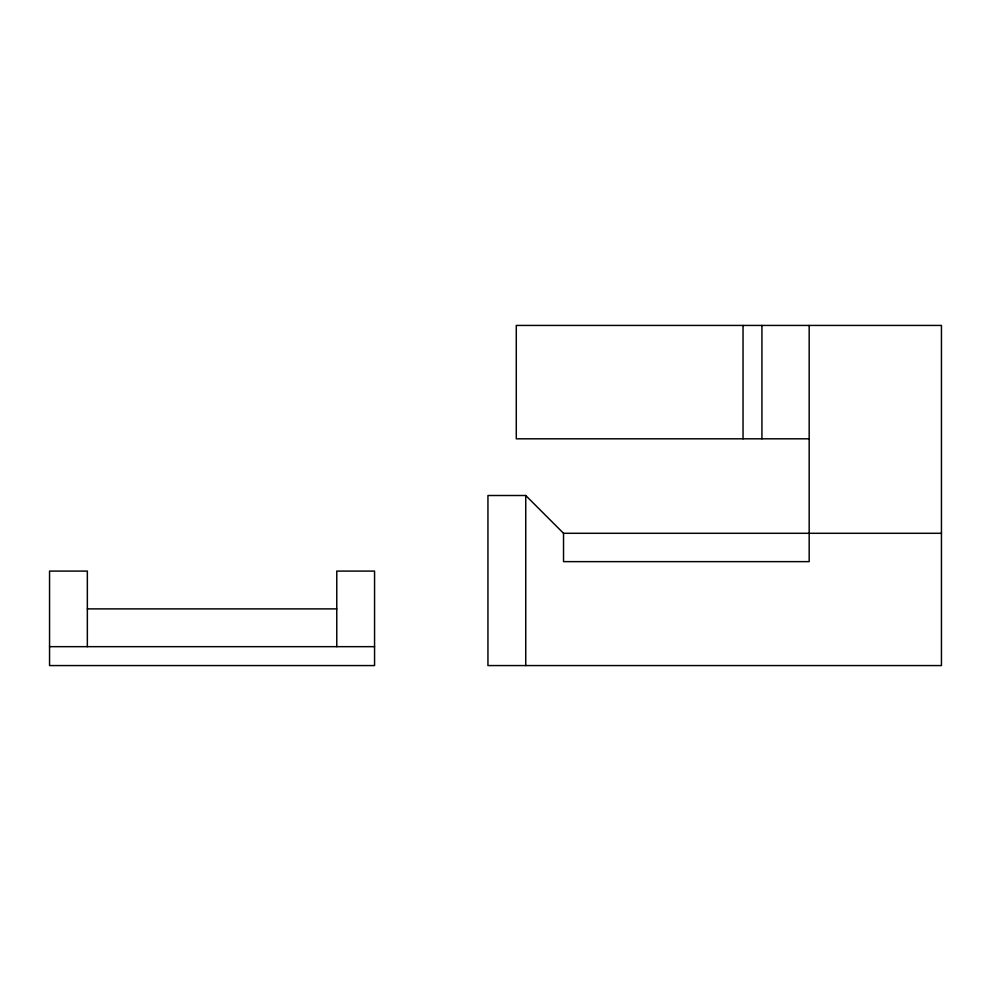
<?xml version="1.0" encoding="UTF-8"?>
<svg xmlns="http://www.w3.org/2000/svg" width="991" height="991" viewBox="0 0 991 991"><rect width="100%" height="100%" fill="white"/><g stroke="black" fill="none" stroke-linecap="round" stroke-linejoin="round"><path stroke-width="1.49" d="M809.176 438.815L516.286 438.815L516.286 325.432L941.45 325.432L941.45 665.568L487.944 665.568L487.944 495.5L525.738 495.5L563.532 533.294L941.45 533.294M87.344 608.883L336.767 608.883M49.55 646.665L374.561 646.665M809.176 325.432L809.176 561.637L563.532 561.637L563.532 533.294M761.93 325.432L761.93 438.815M743.039 325.432L743.039 438.815M525.738 495.5L525.738 665.568M336.767 646.665L336.767 571.089L374.561 571.089L374.561 665.568L49.55 665.568L49.55 571.089L87.344 571.089L87.344 646.665"/></g></svg>
